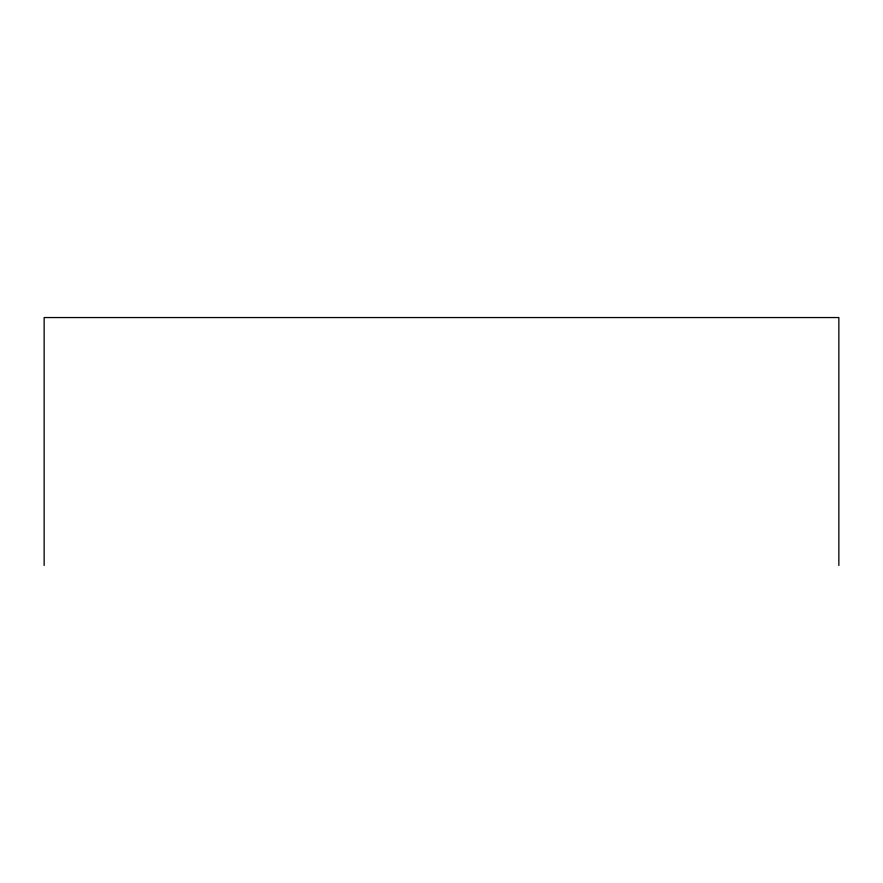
<?xml version="1.0" encoding="UTF-8"?>
<svg xmlns="http://www.w3.org/2000/svg" width="883" height="883" viewBox="0 0 883 883"><rect width="100%" height="100%" fill="white"/><g stroke="black" fill="none" stroke-linecap="round" stroke-linejoin="round"><path stroke-width="1.32" d="M838.85 565.451L838.85 317.549L44.15 317.549L44.15 565.451"/></g></svg>
